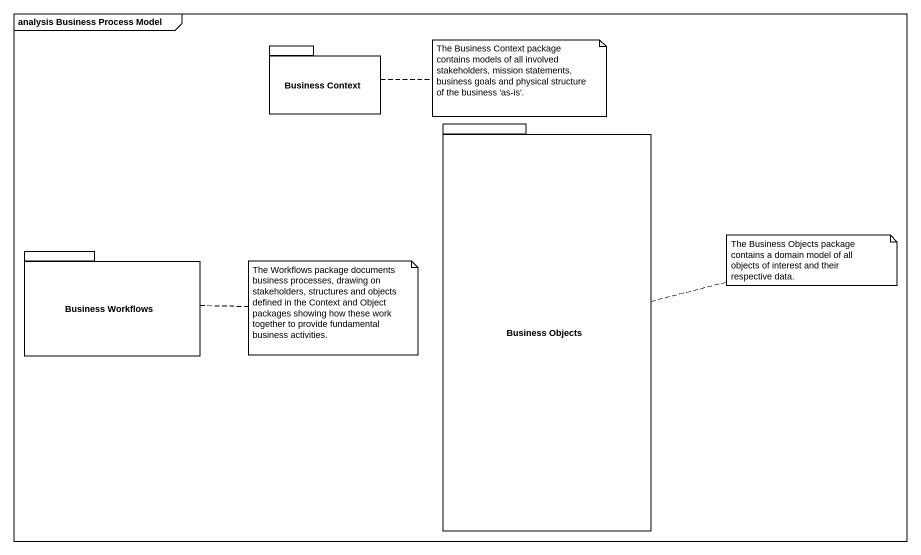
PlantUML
@startuml
mainframe analysis Business Process Model
package "Business Context" as Business_Context {
}
package "Business Objects" as Business_Objects {
}
package "Business Workflows" as Business_Workflows {
}
note right of Business_Context : The Business Context package contains models of all involved stakeholders, mission statements, business goals and physical structure of the business 'as-is'.
note right of Business_Workflows : The Workflows package documents business processes, drawing on stakeholders, structures and objects defined in the Context and Object packages showing how these work together to provide fundamental business activities.
note right of Business_Objects : The Business Objects package contains a domain model of all objects of interest and their respective data.
@enduml
